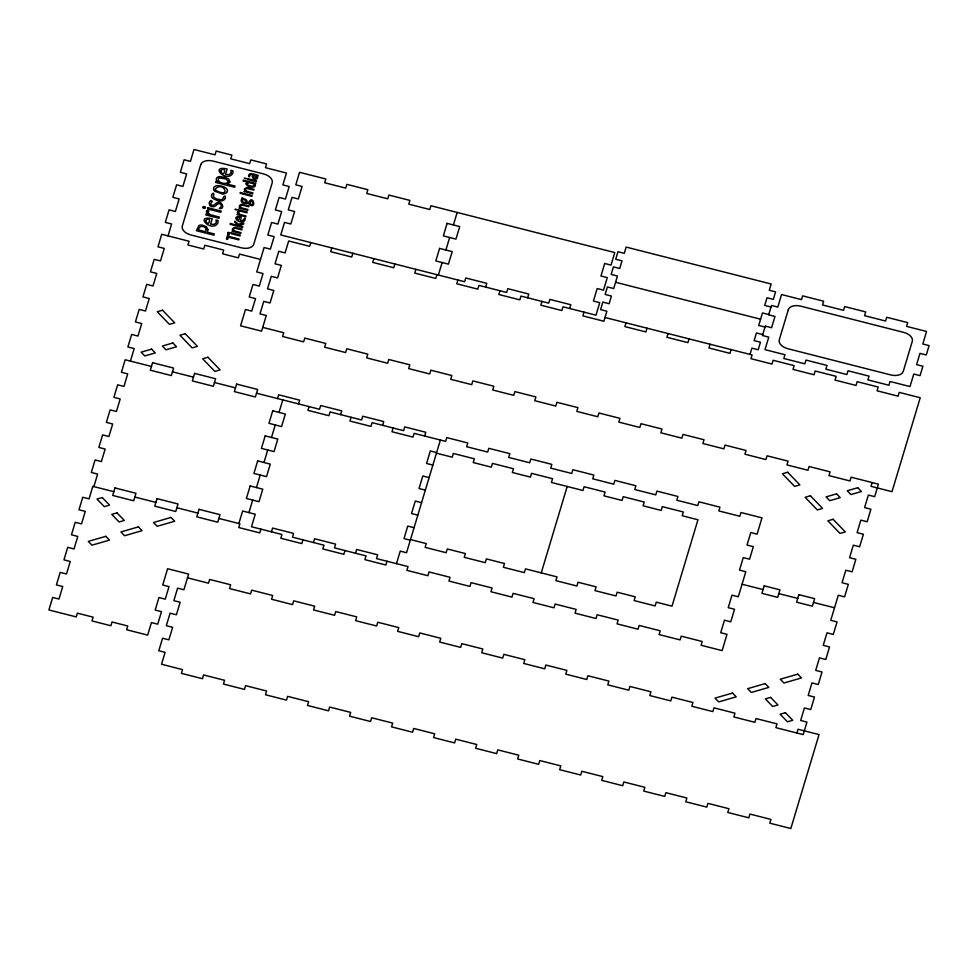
<?xml version="1.0" encoding="UTF-8"?>
<svg xmlns="http://www.w3.org/2000/svg" width="978" height="978" viewBox="0 0 978 978"><rect width="100%" height="100%" fill="white"/><g stroke="black" fill="none" stroke-linecap="round" stroke-linejoin="round"><path stroke-width="1.47" d="M242.752 199.011L242.837 197.996L241.982 197.776L241.444 199.573M241.053 200.307C241.309 204.268 246.37 202.739 248.779 203.742C256.872 211.431 253.632 192.898 248.314 202.862M130.429 361.114L134.194 348.584L127.886 346.982L131.651 334.464L137.959 336.065L141.712 323.547L135.416 321.933L139.169 309.415L145.477 311.016L149.243 298.498L142.935 296.896L146.7 284.366L152.996 285.979L156.761 273.449L150.453 271.847L154.218 259.329L160.526 260.93L164.28 248.412L157.984 246.798L161.737 234.28L189.06 241.236L187.935 244.989L203.693 248.999L204.818 245.246L223.73 250.062L222.605 253.815L238.363 257.837L239.488 254.072L260.503 259.427M168.045 235.881L171.615 223.986L165.319 222.385L169.072 209.854L175.38 211.468L179.145 198.937L172.837 197.336L176.602 184.818L182.898 186.419L186.664 173.901L180.355 172.287L184.121 159.769L190.429 161.37L193.999 149.475L215.013 154.83L216.138 151.077L231.896 155.086L230.771 158.839L249.683 163.656L250.808 159.903L266.578 163.913L265.441 167.666L286.456 173.02L282.887 184.915L289.195 186.517L285.429 199.047L279.121 197.434L275.368 209.964L281.664 211.566L277.911 224.084L271.603 222.483L267.838 235.013L274.146 236.615L270.38 249.133L264.084 247.532L256.749 271.945L263.045 273.559L259.292 286.077L252.984 284.476L249.219 296.994L255.527 298.596L251.762 311.126L245.466 309.513L240.576 325.796L261.591 331.151L266.285 315.491L259.989 313.889L263.742 301.371L270.05 302.972L273.816 290.454L267.507 288.84L271.273 276.322L277.569 277.923L281.334 265.405L275.026 263.803L278.791 251.273L285.099 252.886L288.669 240.979L309.684 246.334L310.808 242.581M93.864 486.604L97.629 474.085L91.321 472.484L95.086 459.953L101.394 461.555L105.147 449.036L98.851 447.435L102.604 434.904L108.913 436.518L112.678 423.987L106.37 422.386L110.135 409.868L116.431 411.469L120.196 398.951L113.888 397.337L117.653 384.819L123.962 386.42L127.715 373.902L121.419 372.3L125.172 359.77L151.443 366.457M217.886 181.749L215.893 181.407L215.6 182.385L234.659 187.238L235.013 186.04L227.299 184.17L230.148 182.018L228.669 179.023L224.769 177.299L219.928 176.59M233.449 230.784L231.957 231.211L240.759 233.461L240.991 232.666L236.383 231.493A4.548 2.738 12.9 0 1 234.048 230.563M238.339 225.502L234.708 222.055L234.989 221.126L238.106 224.194L243.828 223.216L243.546 224.17L238.828 224.964L242.801 226.664L242.556 227.446L230.062 224.268L230.307 223.473L238.29 225.551M238.864 523.523L242.63 511.005L255.234 514.208L251.48 526.739L281.945 534.489L280.82 538.255L301.835 543.597L302.96 539.844M277.532 398.559L278.657 394.806L299.671 400.161L298.547 403.914M248.938 512.606L252.691 500.088M256.456 487.557L260.221 475.039M263.974 462.521L267.74 449.99M271.505 437.472L275.258 424.953M279.023 412.423L282.789 399.904M331.823 247.923L330.698 251.688L351.713 257.031L352.838 253.278M260.93 529.147L259.806 532.9L238.791 527.545L239.916 523.792L218.901 518.438M271.444 531.812L272.569 528.059L293.583 533.413L292.459 537.166L323.975 545.198L322.85 548.951L343.865 554.306L344.989 550.541M309.048 406.591L307.923 410.344L328.938 415.699L330.063 411.946L361.591 419.965L362.716 416.212L383.731 421.555L382.606 425.32M373.853 258.632L372.728 262.385L393.743 267.74L394.867 263.974M340.576 414.611L341.701 410.858L320.686 405.503L319.561 409.269L256.517 393.217M313.461 542.521L314.598 538.756L335.613 544.11L334.476 547.863L366.004 555.895L364.88 559.648L385.894 565.003L387.019 561.25M351.078 417.288L349.953 421.053L370.968 426.396L372.092 422.643L403.621 430.662L404.745 426.909L425.76 432.264L424.635 436.017M415.882 269.329L414.758 273.082L435.772 278.437L436.897 274.684M438.364 275.05L442.129 262.532M445.895 250.013L449.648 237.483M453.413 224.964L457.178 212.446M355.491 553.218L356.628 549.465L377.642 554.807L376.506 558.572L408.034 566.592L406.897 570.357L427.912 575.7L429.049 571.947L450.063 577.301L448.926 581.054L469.941 586.409L471.078 582.644L492.093 587.998L490.956 591.751L511.971 597.106L513.108 593.353L534.122 598.695L532.986 602.46L554 607.803L555.125 604.049L576.14 609.404L575.015 613.157L596.03 618.512L597.155 614.746L618.169 620.101L617.045 623.854L638.059 629.209L639.184 625.455L660.199 630.798L659.074 634.563L680.089 639.905L681.214 636.152L702.228 641.507L701.104 645.26L722.119 650.615L727.009 634.331L720.7 632.729L724.466 620.199L730.762 621.812L734.527 609.282L728.219 607.68L731.984 595.162L738.292 596.763L745.811 571.714L739.502 570.113L743.268 557.594L749.576 559.196L753.329 546.665L747.033 545.064L750.786 532.545L757.094 534.147L761.984 517.863L740.969 512.521L739.845 516.274L718.83 510.919L719.955 507.166L698.94 501.812L697.815 505.577L676.8 500.223L677.925 496.469L656.91 491.115L655.786 494.868L634.771 489.526L635.896 485.76L614.881 480.418L613.756 484.171L592.741 478.817L593.878 475.063L572.864 469.709L571.727 473.474L550.712 468.12L551.849 464.367L530.834 459.012L529.697 462.765L508.682 457.423L509.819 453.658L488.804 448.315L487.667 452.068L466.653 446.714L467.79 442.961L446.775 437.606L445.65 441.371L414.122 433.34L412.997 437.105L391.982 431.75L393.107 427.997M457.912 280.026L456.787 283.791L477.79 289.133L478.927 285.38L506.665 292.446L507.79 288.681L528.805 294.036L527.68 297.789M396.469 563.658L400.234 551.127L406.542 552.741L410.295 540.211L404 538.609L407.753 526.091L414.061 527.692M485.65 287.092L486.775 283.339L465.76 277.984L464.636 281.737L280.759 234.928L284.525 222.409L290.821 224.011L294.586 211.48L288.278 209.879L292.043 197.36L298.351 198.962L302.104 186.443L295.808 184.83L299.561 172.311L325.833 178.998L324.708 182.764L345.723 188.106L346.848 184.353L367.862 189.708L366.738 193.461L387.753 198.815L388.877 195.05L409.892 200.404L408.767 204.157L429.782 209.512L430.907 205.759L614.783 252.568L611.018 265.087L604.71 263.485L600.957 276.016L607.252 277.618L603.499 290.136L597.191 288.534L593.426 301.053L599.734 302.667L595.969 315.185L562.986 306.786L561.849 310.539L540.834 305.185L541.971 301.432M440.393 440.027L436.628 452.557L430.32 450.944L426.567 463.474L432.863 465.076M499.941 290.735L498.804 294.488L519.819 299.843L520.956 296.077L548.695 303.143L549.819 299.39L570.834 304.733L569.709 308.498M584 312.129L582.864 315.894L603.878 321.236L606.886 311.224L600.59 309.623L602.839 302.104L609.147 303.706L611.446 296.053L605.137 294.451L607.399 286.933L613.707 288.547L617.46 276.016L611.164 274.415L613.414 266.896L619.722 268.51L622.02 260.845L615.712 259.243L617.974 251.725L624.282 253.339L626.152 247.079L771.153 283.999L769.27 290.258L775.578 291.86L773.317 299.378L767.021 297.764L764.723 305.417L771.019 307.031M541.25 572.876L567.203 486.469M626.018 322.838L624.893 326.591L645.908 331.945L647.033 328.18M668.047 333.535L666.923 337.288L687.937 342.642L689.062 338.889M710.077 344.232L708.952 347.997L729.967 353.339L731.092 349.586M750.004 354.403L751.886 348.144L758.195 349.745L760.444 342.227L754.148 340.625L756.446 332.972L762.742 334.574M796.899 733.011L798.024 729.246L819.038 734.6L790.835 828.525L769.82 823.17L770.945 819.417L749.93 814.063L748.806 817.816L727.791 812.473L728.916 808.708L707.901 803.366L706.776 807.119L685.761 801.764L686.886 798.011L665.871 792.657L664.747 796.422L643.732 791.068L644.857 787.314L623.842 781.96L622.717 785.713L601.702 780.371L602.839 776.605L581.824 771.263L580.688 775.016L559.673 769.662L560.81 765.908L539.795 760.554L538.658 764.319L517.643 758.965L518.78 755.212L497.765 749.857L496.628 753.61L475.626 748.268L476.751 744.502L455.736 739.16L454.611 742.913L433.596 737.559L434.721 733.806L413.706 728.451L412.582 732.216L391.567 726.862L392.691 723.109L371.677 717.754L370.552 721.507L349.537 716.165L350.662 712.4L329.647 707.057L328.522 710.81L307.508 705.456L308.632 701.703L287.618 696.348L286.493 700.114L265.478 694.759L266.603 691.006L245.588 685.651L244.463 689.404L223.449 684.062L224.573 680.297L203.558 674.954L202.434 678.708L181.419 673.353L182.544 669.6L161.529 664.245L165.111 652.35L158.803 650.749L162.568 638.231L168.864 639.832L172.629 627.314L166.321 625.7L170.086 613.182L176.395 614.783L180.148 602.265L173.852 600.663L177.605 588.133L183.913 589.746L188.62 574.086L167.605 568.731L162.715 585.015L169.011 586.617L165.258 599.147L158.949 597.534L155.184 610.064L161.492 611.666L157.727 624.184L151.431 622.583L147.666 635.113L126.651 629.759L127.776 626.006L112.018 621.984L110.893 625.749L91.981 620.932L93.106 617.167L77.348 613.157L76.223 616.91L48.9 609.966L52.665 597.436L58.961 599.037L62.726 586.519L56.418 584.917L60.184 572.387L66.492 574L70.245 561.47L63.949 559.868L67.702 547.35L74.01 548.951L77.775 536.433L71.467 534.819L75.233 522.301L81.529 523.902L85.294 511.384L78.986 509.782L82.751 497.252L89.059 498.866L92.812 486.335L113.827 491.689M872.131 482.557L870.995 486.31L892.009 491.665L920.225 397.74L899.21 392.386L898.085 396.151L877.07 390.797L878.195 387.043L857.18 381.689L856.056 385.442L835.041 380.1L836.166 376.334L815.151 370.992L814.026 374.745L793.011 369.391L794.136 365.638L773.121 360.283L771.997 364.048L750.982 358.694L752.106 354.941L605.003 317.483M206.664 211.272L206.945 210.612A6.112 3.68 12.9 0 1 207.091 210.38L208.901 211.003A5.77 3.472 12.9 0 0 208.644 211.407L208.62 211.431M225.197 198.51C222.715 202.923 215.979 200.466 212.691 198.228C209.17 196.37 213.791 190.82 213.974 194.316C211.419 196.737 216.199 199.39 218.852 199.378C224.194 201.578 222.642 195.209 225.099 196.309M244.476 188.937L246.774 187.617L254.011 189.329L253.779 190.111L248.131 188.681M239.488 205.551L241.786 204.231L249.023 205.942L248.779 206.725L243.143 205.294A2.396 1.443 12.9 0 0 240.331 205.783M230.955 173.179L229.048 174.646L225.49 174.39L227.116 168.962C209.047 165.037 226.346 183.179 232.703 173.522A11.027 6.638 12.9 0 0 232.678 170.747M254.121 185.551L251.945 186.346L247.862 185.038A2.237 1.345 12.9 0 1 247.226 183.791A4.156 2.506 12.9 0 1 247.324 183.497L247.544 183.155A1.895 1.137 12.9 0 1 248.498 182.715M217.385 204.316L218.522 203.742A1.65 0.99 12.9 0 1 219.647 203.779A2.127 1.284 12.9 0 1 220.087 203.925A1.736 1.039 12.9 0 1 220.771 204.341A2.103 1.271 12.9 0 1 221.101 204.781L221.126 206.236A8.435 5.073 12.9 0 1 220.392 207.519A12.469 7.506 12.9 0 1 219.329 208.485C225.918 209.977 221.651 199.072 216.541 202.947A17.567 10.575 12.9 0 0 215.221 203.986L213.155 205.417L211.224 204.989L210.832 203.241L212.312 201.285L210.832 200.478A10.746 6.467 12.9 0 0 209.145 203.069L209.867 205.576A2.824 1.699 12.9 0 0 210.698 206.15L211.407 206.431A4.303 2.592 12.9 0 0 212.336 206.664L213.669 206.7A3.423 2.066 12.9 0 0 214.231 206.566L215.087 206.15A23.472 14.12 12.9 0 0 216.59 204.94A20.269 12.201 12.9 0 1 217.373 204.316M247.972 203.057L246.713 202.373A4.743 2.861 12.9 0 0 246.859 201.835A3.166 1.907 12.9 0 0 245.955 199.671A3.166 1.907 12.9 0 0 242.63 198.827M232.617 170.747L230.857 170.294A11.21 6.748 12.9 0 1 231.028 173.192M768.769 314.537L762.461 312.936L758.696 325.454L765.004 327.068M615.578 282.275L760.578 319.195M248.326 191.737L252.935 192.911L252.691 193.705L243.901 191.468L245.405 190.979A3.374 2.029 12.9 0 1 244.537 188.962M244.879 218.277C244.121 218.143 239.17 226.211 241.199 217.092C229.023 214.561 240.808 226.529 244.928 220.136A7.372 4.438 12.9 0 0 244.916 218.277M212.287 215.282L219.353 217.079L218.999 218.277L205.82 214.928L206.113 213.938L208.595 214.378A5.196 3.13 12.9 0 1 206.431 211.224M217.666 220.49L215.918 220.05A11.21 6.748 12.9 0 1 216.077 222.947L214.109 224.39L210.551 224.145L212.177 218.717C194.121 214.744 211.382 232.947 217.752 223.265A11.027 6.638 12.9 0 0 217.739 220.502M236.187 228.436L241.835 229.867L242.067 229.084L234.842 227.373L232.544 228.693A3.374 2.029 12.9 0 0 233.412 230.759M262.715 327.385L283.73 332.74L282.605 336.493L303.62 341.848L304.745 338.095L325.76 343.437L324.623 347.202L345.637 352.545L346.774 348.791L367.789 354.146L366.652 357.899L387.667 363.254L388.804 359.488L409.819 364.843L408.682 368.596L429.697 373.951L430.833 370.197L451.848 375.54L450.711 379.305L471.726 384.647L472.851 380.894L493.866 386.249L492.741 390.002L513.756 395.356L514.88 391.591L535.895 396.946L534.77 400.699L555.785 406.053L556.91 402.3L577.925 407.643L576.8 411.408L597.815 416.75L598.939 412.997L619.954 418.352L618.829 422.105L639.844 427.459L640.969 423.694L661.984 429.049L660.859 432.802L681.874 438.156L682.999 434.403L704.013 439.745L702.889 443.511L723.903 448.853L725.028 445.1L746.043 450.455L744.918 454.208L765.933 459.562L767.058 455.797L788.072 461.151L786.935 464.905L807.95 470.259L809.087 466.506L830.102 471.848L828.965 475.614L849.98 480.956L851.117 477.203L878.427 484.159L874.674 496.677L868.366 495.076L864.601 507.594L870.909 509.208L867.144 521.726L860.848 520.125L857.083 532.643L863.391 534.245L859.625 546.775L853.317 545.162L849.564 557.692L855.86 559.294L852.107 571.812L845.799 570.211L842.034 582.741L848.342 584.343L844.576 596.861L838.28 595.26L830.75 620.309L837.058 621.91L833.293 634.429L826.997 632.827L823.231 645.346L829.54 646.959L825.774 659.478L819.466 657.876L815.713 670.395L822.009 671.996L818.256 684.527L811.948 682.913L808.183 695.444L814.491 697.045L810.725 709.563L804.417 707.962L800.664 720.48L806.96 722.094L803.207 734.612L775.884 727.656L777.009 723.903L756.006 718.549L754.869 722.302L733.855 716.96L734.991 713.194L713.977 707.852L712.84 711.605L691.825 706.25L692.962 702.497L671.947 697.143L670.81 700.908L649.795 695.554L650.932 691.801L629.918 686.446L628.781 690.199L607.778 684.857L608.903 681.091L587.888 675.749L586.763 679.502L565.749 674.148L566.873 670.395L545.858 665.04L544.734 668.805L523.719 663.451L524.844 659.698L503.829 654.343L502.704 658.096L481.689 652.754L482.814 648.989L461.799 643.646L460.675 647.399L439.66 642.045L440.785 638.292L419.77 632.937L418.645 636.702L397.63 631.348L398.755 627.595L377.74 622.24L376.616 625.993L355.601 620.651L356.726 616.886L335.711 611.543L334.586 615.296L313.571 609.942L314.696 606.189L293.693 600.834L292.556 604.6L271.542 599.245L272.679 595.492L251.664 590.137L250.527 593.89L229.512 588.548L230.649 584.783L209.634 579.441L208.497 583.194L187.483 577.839M172.458 371.811L193.473 377.166M214.488 382.508L235.502 387.863M429.11 477.594L422.802 475.993L419.036 488.511L425.344 490.125M421.579 502.643L415.283 501.042L411.518 513.56L417.826 515.161M742.045 584.245L763.06 589.587M778.83 593.597L797.742 598.414M813.5 602.436L834.515 607.778M134.842 497.044L155.857 502.386M176.871 507.741L197.886 513.095M237.813 211.517L239.023 211.933M216.15 190.563C231.933 198.803 223.473 180.478 215.246 189.011A3.313 1.993 12.9 0 0 216.138 190.576M217.788 181.737A5.281 3.179 12.9 0 1 216.566 178.277A5.098 3.068 12.9 0 1 219.916 176.553M223.008 193.803A7.482 4.499 12.9 0 1 221.664 193.742L214.903 191.297A5.33 3.215 12.9 0 1 213.656 189.585L213.546 188.522A8.399 5.049 12.9 0 1 213.754 187.703L214.353 186.81A5.477 3.301 12.9 0 1 216.578 185.747L216.945 185.686A6.528 3.924 12.9 0 1 218.595 185.637L221.016 185.991A12.164 7.323 12.9 0 1 222.324 186.333L223.742 186.822A7.506 4.511 12.9 0 1 224.928 187.397A5.77 3.472 12.9 0 1 227.434 190.869L227.397 191.065A8.252 4.963 12.9 0 1 227.299 191.492M227.348 191.505A6.015 3.619 12.9 0 1 223.033 193.864M225.172 196.309A7.946 4.78 12.9 0 1 225.148 198.497M212.263 215.429A4.707 2.836 12.9 0 1 208.277 211.395M254.035 185.527A2.714 1.626 12.9 0 0 253.815 184.047A4.523 2.726 12.9 0 0 251.419 183.155M251.432 183.106A20.514 12.347 12.9 0 0 250.979 182.996A5.477 3.301 12.9 0 0 248.485 182.678M248.326 191.688A4.548 2.738 12.9 0 1 245.979 190.808M245.918 190.796A2.8 1.687 12.9 0 1 245.686 189.292M245.319 189.17A2.396 1.443 12.9 0 1 248.167 188.595M239.549 205.576A3.374 2.029 12.9 0 0 240.356 207.617L238.901 208.082L247.703 210.319L247.947 209.524L243.339 208.351A4.548 2.738 12.9 0 1 240.991 207.422A2.8 1.687 12.9 0 1 240.698 205.906M237.373 212.104A3.472 2.09 12.9 0 0 238.84 214.17L236.957 214.561L245.759 216.798L246.004 216.004L241.285 214.793A3.142 1.895 12.9 0 1 238.534 212.458M233.974 230.551A2.8 1.687 12.9 0 1 233.742 229.048M233.375 228.925A2.396 1.443 12.9 0 1 236.224 228.351M248.595 175.624C250.038 179.634 248.864 172.544 252.679 174.854C251.028 177.641 254.524 180.111 256.945 178.852C259.194 177.311 255.356 175.478 258.021 175.991L258.192 175.417C256.701 175.111 248.84 171.615 248.595 175.563M256.615 177.128C256.358 179.634 251.847 177.654 253.62 175.099L256.615 177.128M252.996 202.739C249.561 209.488 248.913 197.067 252.996 202.739M246.04 183.901C247.006 187.018 251.957 187.91 254.671 186.688C256.786 185.172 252.996 183.485 255.6 184.023L255.796 183.375L243.302 180.196L243.07 180.991L247.996 182.189L246.053 183.778M228.461 181.431C227.128 185.343 217.116 183.008 218.326 178.766A3.105 1.87 12.9 0 1 219.952 177.959L225.894 179.035L228.461 181.431M207.984 229.573L207.385 232.189L214.292 233.95L213.925 235.16L196.346 230.686L198.999 225.502A4.535 2.726 12.9 0 1 202.287 225.136L206.48 226.725L207.984 229.573M206.162 229.439L205.624 231.737L198.461 229.916L198.876 228.51A10.624 6.394 12.9 0 1 199.206 227.715C200.771 225.258 205.991 226.456 206.162 229.439M205.576 220.869C209.549 229.109 211.81 213.913 205.588 220.747M220.527 171.113C224.83 179.634 226.786 163.864 220.527 171.113M236.798 218.522C239.94 224.109 240.172 213.681 236.798 218.522M229.806 232.788L228.033 232.495L229.806 232.788M236.762 209.659L234.977 209.353L236.762 209.634M246.101 178.558L244.317 178.265L246.089 178.632M200.747 164.671L182.311 226.04A10.844 6.528 12.9 0 0 190.942 234.977L241.37 247.813A10.844 6.528 12.9 0 0 253.767 244.231L272.19 182.862A10.844 6.528 12.9 0 0 263.559 173.925L213.131 161.089A10.844 6.528 12.9 0 0 200.747 164.671M114.964 487.936L112.702 495.443L133.717 500.797L135.979 493.279L114.964 487.936M152.568 362.704L150.319 370.222L171.333 375.564L173.583 368.058L152.568 362.704M207.984 207.739L207.617 208.937L220.796 212.287L221.15 211.101L207.984 207.739M227.996 233.876L226.431 239.097L227.629 239.402L228.29 237.202L238.828 239.879L239.072 239.06L228.534 236.383L229.194 234.182L227.996 233.876M240.417 192.519L240.172 193.338L251.908 196.321L252.153 195.514L240.417 192.519M231.456 232.898L231.211 233.693L240.013 235.93L240.258 235.136L231.456 232.898M238.4 209.757L238.167 210.551L246.969 212.788L247.202 211.994L238.4 209.757M247.74 178.668L247.507 179.463L256.297 181.7L256.542 180.906L247.74 178.668M156.993 498.633L154.732 506.152L175.747 511.494L178.008 503.988L156.993 498.633M194.598 373.4L192.348 380.919L213.363 386.273L215.612 378.755L194.598 373.4M199.023 509.33L196.761 516.849L217.776 522.203L220.026 514.685L199.023 509.33M236.627 384.109L234.378 391.616L255.392 396.97L257.642 389.452L236.627 384.109M250.148 485.956L246.395 498.474L258.999 501.69L262.764 489.171L250.148 485.956M257.679 460.907L253.913 473.438L266.517 476.641L270.283 464.122L257.679 460.907M265.197 435.87L261.432 448.389L274.048 451.604L277.801 439.073L265.197 435.87M272.715 410.821L268.962 423.34L281.566 426.555L285.332 414.036L272.715 410.821M439.587 248.4L435.821 260.93L448.437 264.133L452.191 251.615L439.587 248.4M447.105 223.363L443.352 235.881L455.956 239.097L459.721 226.566L447.105 223.363M436.445 453.181L410.491 539.587L426.249 543.597L425.124 547.362L446.139 552.704L447.264 548.951L465.357 553.56L464.232 557.313L485.247 562.668L486.372 558.903L504.477 563.511L503.352 567.277L524.367 572.619L525.492 568.866L557.008 576.898L555.883 580.651L576.898 586.005L578.022 582.24L596.128 586.849L594.991 590.614L616.006 595.957L617.142 592.203L635.235 596.812L634.111 600.565L655.126 605.92L656.25 602.155L672.008 606.177L697.962 519.77L682.204 515.748L683.329 511.995L662.314 506.641L661.189 510.406L643.096 505.797L644.221 502.044L623.206 496.69L622.081 500.443L603.976 495.834L605.101 492.081L584.098 486.726L582.961 490.491L551.445 482.46L552.57 478.707L531.555 473.352L530.431 477.105L512.325 472.496L513.462 468.743L492.447 463.389L491.311 467.154L473.218 462.545L474.342 458.792L453.327 453.437L452.203 457.191L436.445 453.181M765.285 326.126L762.461 335.515L768.769 337.117L765.004 349.647L784.967 354.733L783.843 358.486L804.857 363.84L805.982 360.075L826.997 365.43L825.872 369.183L846.887 374.537L848.012 370.784L869.026 376.127L867.902 379.892L888.916 385.234L890.041 381.481L910.005 386.567L913.77 374.036L920.078 375.65L922.89 366.249L916.594 364.647L919.98 353.376L926.276 354.977L929.1 345.589L922.792 343.987L926.557 331.469L906.594 326.383L907.718 322.618L886.704 317.275L885.579 321.029L864.564 315.674L865.689 311.921L844.674 306.566L843.549 310.332L822.535 304.977L823.659 301.224L802.657 295.869L801.52 299.623L781.556 294.549L777.803 307.068L771.495 305.466L768.671 314.855L774.979 316.456L771.593 327.728L765.285 326.126M788.305 309.745L779.283 339.794A10.844 6.528 12.9 0 0 787.901 348.73L890.872 374.953A10.844 6.528 12.9 0 0 903.256 371.371L912.291 341.31A10.844 6.528 12.9 0 0 903.66 332.373L800.689 306.151A10.844 6.528 12.9 0 0 788.305 309.745M764.197 585.834L761.935 593.34L777.693 597.362L779.955 589.844L764.197 585.834M798.867 594.661L796.605 602.179L812.376 606.189L814.625 598.67L798.867 594.661M162.519 310.209L157.262 311.737L169.463 324.366L174.72 322.85L162.519 310.209M185.221 333.73L179.964 335.258L192.165 347.899L197.422 346.371L185.221 333.73M151.627 349.122L141.113 352.166L144.781 355.955L155.282 352.911L151.627 349.122M172.849 342.972L162.336 346.016L165.991 349.806L176.505 346.762L172.849 342.972M207.923 357.263L202.678 358.779L214.867 371.42L220.123 369.892L207.923 357.263M102.25 497.545L96.993 499.073L104.316 506.653L109.56 505.137L102.25 497.545M117.018 512.863L111.773 514.379L119.084 521.959L124.34 520.443L117.018 512.863M105.795 536.323L88.277 541.396L91.944 545.186L109.463 540.113L105.795 536.323M138.399 526.885L120.881 531.946L124.548 535.748L142.067 530.675L138.399 526.885M171.016 517.435L153.497 522.509L157.152 526.298L174.671 521.237L171.016 517.435M787.681 472.252L782.424 473.768L794.625 486.408L799.882 484.88L787.681 472.252M810.395 495.773L805.139 497.289L817.339 509.929L822.596 508.413L810.395 495.773M836.557 493.853L826.055 496.897L829.711 500.687L840.224 497.643L836.557 493.853M857.779 487.716L847.266 490.76L850.933 494.55L861.447 491.506L857.779 487.716M833.097 519.294L827.84 520.809L840.041 533.45L845.298 531.934L833.097 519.294M732.559 693.047L715.04 698.109L718.708 701.911L736.226 696.837L732.559 693.047M765.175 683.598L747.657 688.671L751.312 692.461L768.83 687.4L765.175 683.598M797.779 674.16L780.261 679.233L783.916 683.023L801.434 677.95L797.779 674.16M770.627 697.387L765.371 698.903L772.693 706.495L777.95 704.967L770.627 697.387M785.407 712.693L780.151 714.209L787.473 721.801L792.73 720.273L785.407 712.693M203.314 207.923A1.369 0.831 12.9 0 0 205.514 207.739A1.369 0.831 12.9 0 0 203.73 206.541A1.369 0.831 12.9 0 0 203.314 207.923M242.593 201.896A2.164 1.308 12.9 0 0 246.065 201.602A2.164 1.308 12.9 0 0 243.241 199.732A2.164 1.308 12.9 0 0 242.593 201.896"/></g></svg>
